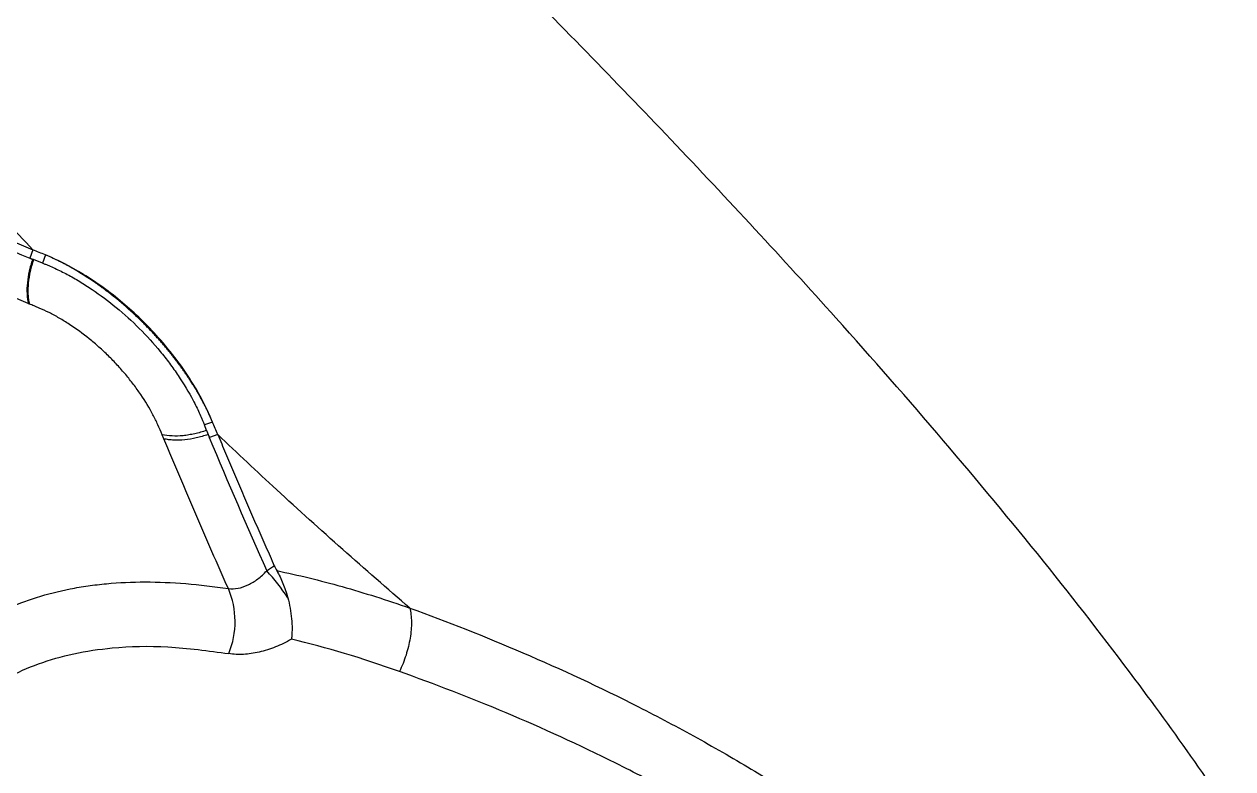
# Model space of a CAD drawing. Extents: x 527 to 611, y 788 to 934.
# Drawn here: x 543.259 to 548.113, y 818.186 to 821.177 of the extents above; entities that cross this region are included whole.
import ezdxf

# ---------------------------------------------------------------- set-up
doc = ezdxf.new("R2010")
doc.units = 0
doc.header["$MEASUREMENT"] = 0
doc.layers.add('1', color=4, linetype='Continuous')
doc.layers.add('GEOMETRY', color=4, linetype='Continuous', lineweight=25)

# ---------------------------------------------------------------- blocks, each defined once
blk = doc.blocks.new('2026_FLASH')
at = {"layer": 'GEOMETRY'}
for p, q in [((16.2148, 16.9572), (16.203, 16.9237)), ((16.203, 16.9237), (16.2135, 16.9188)), ((16.2536, 16.9036), (16.2174, 16.9175)), ((16.265, 16.9364), (16.2536, 16.9036)), ((16.1962, 16.7413), (16.2001, 16.7396)), ((16.9364, 16.265), (16.9036, 16.2536)), ((16.912, 16.2317), (16.9036, 16.2536)), ((16.9182, 16.215), (16.9237, 16.2028)), ((16.9572, 16.2147), (16.9235, 16.2028))]:
    blk.add_line(p, q, dxfattribs=at)
for centre, radius, start, end in [((16.4742, 15.0472), 0.9202, 33.8568, 42.3918), ((16.6878, 15.4638), 0.339, 337.7596, 22.9702)]:
    blk.add_arc(centre, radius, start, end, dxfattribs=at)
for points, knots in [([(30.6017, 16.0849), (30.566, 16.087), (30.4949, 16.091), (30.3889, 16.0968), (30.284, 16.1025), (30.1803, 16.1081), (30.0779, 16.1136), (29.9767, 16.1189), (29.8488, 16.1255), (29.6939, 16.1332), (29.517, 16.142), (29.3341, 16.1503), (28.9722, 16.168), (28.4201, 16.2062), (27.6978, 16.281), (26.9721, 16.3814), (26.3739, 16.4864), (25.8931, 16.5852), (25.5994, 16.6516), (25.3621, 16.7089), (25.2127, 16.7464), (25.0896, 16.7788), (24.9996, 16.8036), (24.9136, 16.8282), (24.6999, 16.8916), (24.3616, 17.0044), (23.9051, 17.1851), (23.4972, 17.3732), (23.1381, 17.5602), (22.8755, 17.711), (22.6715, 17.8367), (22.537, 17.9237), (22.4211, 18.0013), (22.322, 18.0688), (22.2256, 18.1362), (22.1272, 18.2058), (22.0228, 18.2804), (21.9065, 18.3649), (21.7786, 18.4596), (21.6268, 18.5744), (21.4552, 18.7077), (21.268, 18.8576), (20.9647, 19.1075), (20.5411, 19.4771), (20.0063, 19.9867), (19.486, 20.5306), (19, 21.0879), (18.5583, 21.6408), (18.2624, 22.0452), (18.0879, 22.2957), (18.0199, 22.395), (17.9595, 22.4843), (17.9059, 22.5651), (17.8584, 22.639), (17.8089, 22.7177), (17.7339, 22.8398), (17.6359, 23.0065), (17.5187, 23.2191), (17.3326, 23.5797), (17.0986, 24.1018), (16.9161, 24.6204), (16.812, 24.973), (16.7702, 25.1268), (16.7375, 25.2543), (16.7136, 25.35), (16.6938, 25.4315), (16.663, 25.5606), (16.6211, 25.7417), (16.5696, 25.9794), (16.4876, 26.3826), (16.3889, 26.9426), (16.3051, 27.546), (16.2614, 27.9337), (16.2443, 28.1008), (16.2391, 28.154), (16.2361, 28.1845), (16.2288, 28.2606), (16.2114, 28.4512), (16.1875, 28.7557), (16.1683, 29.0658), (16.1565, 29.3086), (16.1484, 29.4906), (16.1399, 29.6664), (16.1301, 29.8665), (16.1189, 30.0866), (16.1063, 30.3278), (16.0974, 30.4898), (16.0929, 30.5717)], [0, 0, 0, 0, 0.004744, 0.009435, 0.014072, 0.018652, 0.023174, 0.027637, 0.032039, 0.040074, 0.048081, 0.055361, 0.064133, 0.095663, 0.127765, 0.158712, 0.190679, 0.206241, 0.221989, 0.22944, 0.237632, 0.241792, 0.245786, 0.249614, 0.253278, 0.27438, 0.295304, 0.316089, 0.331755, 0.34699, 0.354705, 0.362308, 0.367399, 0.37249, 0.37758, 0.382381, 0.387831, 0.393931, 0.400681, 0.40808, 0.418158, 0.428325, 0.438583, 0.468132, 0.499774, 0.532431, 0.563759, 0.593756, 0.622418, 0.627529, 0.632638, 0.637746, 0.641264, 0.644997, 0.648947, 0.653113, 0.663274, 0.673599, 0.684092, 0.715088, 0.746654, 0.75443, 0.762264, 0.767118, 0.771342, 0.774936, 0.777897, 0.788412, 0.798855, 0.809224, 0.841464, 0.872321, 0.888225, 0.892211, 0.894205, 0.895202, 0.896199, 0.904176, 0.920173, 0.936103, 0.944884, 0.952084, 0.96004, 0.96806, 0.978483, 0.989135, 1, 1, 1, 1]), ([(22.0673, 12.6837), (22.0633, 12.6948), (22.0552, 12.7171), (22.0427, 12.751), (22.0299, 12.7853), (22.0167, 12.8199), (22.0031, 12.855), (21.9892, 12.8904), (21.9749, 12.9263), (21.946, 12.9979), (21.9008, 13.106), (21.8141, 13.3031), (21.6953, 13.5537), (21.5312, 13.8685), (21.3463, 14.192), (21.1354, 14.5305), (20.9018, 14.8767), (20.6173, 15.2697), (20.2762, 15.7083), (19.8727, 16.1941), (19.4819, 16.6394), (19.1142, 17.0424), (18.7797, 17.3986), (18.4375, 17.7536), (18.0902, 18.1052), (17.7382, 18.4533), (17.3825, 18.7965), (17.0259, 19.1318), (16.6222, 19.5004), (16.1762, 19.8923), (15.6904, 20.2962), (15.2531, 20.6361), (14.8623, 20.9185), (14.518, 21.1498), (14.1804, 21.3585), (13.8589, 21.5404), (13.5463, 21.7014), (13.2984, 21.8175), (13.1032, 21.9026), (12.989, 21.9501), (12.9038, 21.9842), (12.8472, 22.0064), (12.7917, 22.0276), (12.7375, 22.0479), (12.702, 22.0608), (12.6843, 22.0672)], [0, 0, 0, 0, 0.003847, 0.007719, 0.011616, 0.015536, 0.019482, 0.023452, 0.027447, 0.031466, 0.047253, 0.062938, 0.094861, 0.125497, 0.157333, 0.18811, 0.219602, 0.250699, 0.291698, 0.333286, 0.375767, 0.406605, 0.438001, 0.469012, 0.50038, 0.53185, 0.562999, 0.59438, 0.625247, 0.6679, 0.709493, 0.750303, 0.781218, 0.812575, 0.84329, 0.87534, 0.905692, 0.937544, 0.953077, 0.968703, 0.975133, 0.981478, 0.987738, 0.993912, 1, 1, 1, 1]), ([(16.2149, 16.9571), (16.1406, 17.0353), (15.9038, 17.2886), (15.6736, 17.5478), (15.5181, 17.7291)], [0.5386763, 0.5386763, 0.5386763, 0.5386763, 0.5625, 0.61526899, 0.61526899, 0.61526899, 0.61526899]), ([(17.4771, 11.8044), (17.4558, 11.8186), (17.4132, 11.8469), (17.3495, 11.8896), (17.286, 11.9326), (17.2227, 11.9758), (17.1596, 12.0192), (17.0967, 12.0629), (17.0339, 12.1068), (16.9713, 12.1509), (16.909, 12.1952), (16.8468, 12.2398), (16.7847, 12.2846), (16.7229, 12.3296), (16.6613, 12.3749), (16.5998, 12.4203), (16.5386, 12.466), (16.4775, 12.5119), (16.4166, 12.558), (16.3559, 12.6044), (16.2954, 12.6509), (16.2351, 12.6977), (16.175, 12.7447), (16.1151, 12.7919), (16.0554, 12.8393), (15.9959, 12.8869), (15.9365, 12.9348), (15.8774, 12.9828), (15.8184, 13.0311), (15.7597, 13.0795), (15.7011, 13.1282), (15.6428, 13.1771), (15.5846, 13.2262), (15.5267, 13.2755), (15.4689, 13.325), (15.4114, 13.3747), (15.354, 13.4246), (15.2969, 13.4747), (15.2399, 13.525), (15.1832, 13.5755), (15.1266, 13.6262), (15.0703, 13.6771), (15.0141, 13.7282), (14.9582, 13.7795), (14.9025, 13.831), (14.847, 13.8827), (14.7917, 13.9346), (14.7366, 13.9867), (14.6817, 14.039), (14.627, 14.0915), (14.5725, 14.1441), (14.5183, 14.197), (14.4642, 14.25), (14.4104, 14.3033), (14.3351, 14.3782), (14.2388, 14.4753), (14.122, 14.5951), (14.0061, 14.7159), (13.8912, 14.8377), (13.7772, 14.9605), (13.6641, 15.0843), (13.5521, 15.2091), (13.441, 15.3349), (13.3309, 15.4617), (13.2218, 15.5894), (13.1137, 15.7182), (13.0066, 15.8479), (12.9005, 15.9785), (12.7955, 16.1101), (12.6915, 16.2426), (12.5885, 16.3761), (12.4867, 16.5105), (12.3859, 16.6458), (12.2861, 16.7821), (12.1875, 16.9192), (12.09, 17.0573), (11.9936, 17.1963), (11.8982, 17.3361), (11.8356, 17.43), (11.8043, 17.4769)], [0, 0, 0, 0, 0.0095281, 0.0190519, 0.0285714, 0.0380866, 0.0475976, 0.0571045, 0.0666072, 0.0761059, 0.0856006, 0.0950913, 0.1045781, 0.1140609, 0.1235399, 0.133015, 0.1424863, 0.1519538, 0.1614177, 0.1708779, 0.1803345, 0.1897875, 0.199237, 0.208683, 0.2181256, 0.2275647, 0.2370005, 0.2464329, 0.2558621, 0.265288, 0.2747107, 0.2841302, 0.2935466, 0.3029599, 0.3123702, 0.3217775, 0.3311818, 0.3405832, 0.3499818, 0.3593775, 0.3687704, 0.3781605, 0.3875479, 0.3969327, 0.4063148, 0.4156943, 0.4250713, 0.4344458, 0.4438178, 0.4531873, 0.4625545, 0.4719193, 0.4812817, 0.4906419, 0.4999999, 0.5206722, 0.5413554, 0.5620498, 0.582756, 0.6034742, 0.6242049, 0.6449486, 0.6657058, 0.6864767, 0.707262, 0.7280619, 0.748877, 0.7697077, 0.7905544, 0.8114175, 0.8322976, 0.8531951, 0.8741103, 0.8950438, 0.9159959, 0.9369671, 0.957958, 0.9789688, 1, 1, 1, 1]), ([(15.6883, 17.1842), (15.7135, 17.1731), (15.7637, 17.1508), (15.8391, 17.1176), (15.9144, 17.0848), (15.9896, 17.0524), (16.0647, 17.0203), (16.1397, 16.9886), (16.1898, 16.9676), (16.2148, 16.9572)], [0, 0, 0, 0, 0.144569, 0.288565, 0.431989, 0.574843, 0.717129, 0.858847, 1, 1, 1, 1]), ([(16.1962, 16.7413), (16.0952, 16.7833), (15.9947, 16.8259), (15.7946, 16.9121), (15.695, 16.9557), (15.596, 16.9999)], [0, 0, 0, 0, 0.5, 0.5, 1, 1, 1, 1]), ([(16.2135, 16.9188), (16.208, 16.903), (16.199, 16.8714), (16.1939, 16.8404), (16.1909, 16.8096), (16.1905, 16.7949), (16.1915, 16.7739), (16.192, 16.7671), (16.1933, 16.7572), (16.1938, 16.7539), (16.1949, 16.7474), (16.1955, 16.7443), (16.1962, 16.7413)], [0, 0, 0, 0, 0.25, 0.5, 0.5, 0.75, 0.75, 0.875, 0.875, 0.9375, 0.9375, 1, 1, 1, 1]), ([(16.2175, 16.9178), (16.2119, 16.9019), (16.2074, 16.8861), (16.2003, 16.8546), (16.1978, 16.839), (16.1948, 16.8082), (16.1944, 16.7935), (16.1953, 16.7724), (16.1959, 16.7656), (16.1972, 16.7556), (16.1977, 16.7523), (16.1988, 16.7458), (16.1994, 16.7427), (16.2001, 16.7396)], [0, 0, 0, 0, 0.25, 0.25, 0.5, 0.5, 0.75, 0.75, 0.875, 0.875, 0.9375, 0.9375, 1, 1, 1, 1]), ([(16.2028, 16.9233), (16.2028, 16.9233), (16.2028, 16.9233), (16.2028, 16.9233), (16.2064, 16.9218), (16.2099, 16.9203), (16.2135, 16.9188)], [-0.00000006, -0.00000006, -0.00000006, -0.00000006, 0, 0, 0, 0.0003504678, 0.0003504678, 0.0003504678, 0.0003504678]), ([(16.2536, 16.9036), (16.2577, 16.902), (16.2618, 16.9004), (16.27, 16.8971), (16.2823, 16.892), (16.2947, 16.8866), (16.3194, 16.8752), (16.336, 16.867), (16.3693, 16.8493), (16.386, 16.8398), (16.4195, 16.8196), (16.4362, 16.809), (16.4857, 16.7756), (16.518, 16.7514), (16.5814, 16.6991), (16.6125, 16.6708), (16.6719, 16.6114), (16.6997, 16.5807), (16.7387, 16.5334), (16.7513, 16.5174), (16.7756, 16.4849), (16.7873, 16.4684), (16.8209, 16.4185), (16.8408, 16.3853), (16.8671, 16.3358), (16.8752, 16.3193), (16.8865, 16.2946), (16.8902, 16.2864), (16.8953, 16.2741), (16.897, 16.27), (16.9003, 16.2618), (16.902, 16.2577), (16.9035, 16.2536)], [0, 0, 0, 0, 0.015625, 0.015625, 0.03125, 0.0625, 0.0625, 0.125, 0.125, 0.1875, 0.1875, 0.25, 0.25, 0.375, 0.375, 0.5, 0.5, 0.625, 0.625, 0.6875, 0.6875, 0.75, 0.75, 0.875, 0.875, 0.9375, 0.9375, 0.96875, 0.96875, 0.984375, 0.984375, 1, 1, 1, 1]), ([(16.9363, 16.265), (16.9345, 16.2694), (16.9308, 16.278), (16.925, 16.2911), (16.919, 16.3042), (16.9127, 16.3173), (16.9061, 16.3305), (16.8992, 16.3437), (16.8922, 16.3569), (16.8848, 16.3701), (16.8772, 16.3834), (16.8694, 16.3966), (16.8613, 16.4098), (16.853, 16.4231), (16.8445, 16.4363), (16.8357, 16.4495), (16.8267, 16.4627), (16.8175, 16.4758), (16.8081, 16.4889), (16.7984, 16.502), (16.7886, 16.515), (16.7786, 16.528), (16.7683, 16.5409), (16.7579, 16.5537), (16.7473, 16.5664), (16.7365, 16.5791), (16.7256, 16.5917), (16.7145, 16.6041), (16.7032, 16.6165), (16.6918, 16.6288), (16.6802, 16.6409), (16.6685, 16.6529), (16.6567, 16.6648), (16.6447, 16.6766), (16.6326, 16.6882), (16.6204, 16.6996), (16.6081, 16.7109), (16.5957, 16.722), (16.5832, 16.733), (16.5706, 16.7438), (16.5579, 16.7545), (16.5451, 16.7649), (16.5323, 16.7752), (16.5194, 16.7853), (16.5064, 16.7952), (16.4934, 16.8049), (16.4803, 16.8143), (16.4631, 16.8265), (16.4419, 16.8409), (16.4165, 16.8573), (16.3911, 16.8728), (16.3657, 16.8874), (16.3403, 16.9011), (16.3151, 16.9139), (16.2899, 16.9257), (16.2733, 16.9328), (16.265, 16.9363)], [0, 0, 0, 0, 0.016338, 0.032669, 0.048992, 0.06531, 0.081622, 0.09793, 0.114235, 0.130536, 0.146835, 0.163133, 0.17943, 0.195727, 0.212025, 0.228323, 0.244624, 0.260928, 0.277235, 0.293544, 0.309856, 0.326169, 0.342484, 0.3588, 0.375115, 0.39143, 0.407744, 0.424056, 0.440366, 0.456672, 0.472975, 0.489275, 0.50557, 0.52186, 0.538148, 0.554433, 0.570716, 0.586997, 0.603277, 0.619558, 0.635838, 0.652119, 0.6684, 0.684684, 0.700969, 0.717257, 0.733548, 0.749842, 0.781083, 0.812337, 0.8436, 0.874871, 0.906146, 0.937426, 0.96871, 1, 1, 1, 1]), ([(16.9364, 16.2651), (16.916, 16.3151), (16.8573, 16.4306), (16.7319, 16.5989), (16.5774, 16.749), (16.4201, 16.8625), (16.315, 16.9161), (16.2651, 16.9364)], [0.48750541, 0.48750541, 0.48750541, 0.48750541, 0.49219105, 0.49805042, 0.50293323, 0.50781605, 0.51249813, 0.51249813, 0.51249813, 0.51249813]), ([(16.7337, 16.2144), (16.7282, 16.2277), (16.7228, 16.2411), (16.7107, 16.268), (16.7041, 16.2814), (16.6827, 16.3218), (16.6663, 16.3489), (16.6386, 16.3896), (16.6288, 16.4031), (16.6087, 16.4297), (16.5982, 16.4428), (16.5766, 16.4687), (16.5654, 16.4814), (16.5423, 16.5065), (16.5303, 16.5189), (16.5056, 16.5431), (16.493, 16.555), (16.4674, 16.5777), (16.4544, 16.5887), (16.4152, 16.6203), (16.3885, 16.6398), (16.3477, 16.6665), (16.334, 16.6749), (16.3068, 16.6906), (16.2933, 16.698), (16.2665, 16.7114), (16.2531, 16.7176), (16.2332, 16.726), (16.2266, 16.7287), (16.2133, 16.7341), (16.2067, 16.7369), (16.2001, 16.7396)], [0, 0, 0, 0, 0.0625, 0.0625, 0.125, 0.125, 0.25, 0.25, 0.3125, 0.3125, 0.375, 0.375, 0.4375, 0.4375, 0.5, 0.5, 0.5625, 0.5625, 0.625, 0.625, 0.75, 0.75, 0.8125, 0.8125, 0.875, 0.875, 0.9375, 0.9375, 0.96875, 0.96875, 1, 1, 1, 1]), ([(16.912, 16.2317), (16.8961, 16.2262), (16.8803, 16.2217), (16.8567, 16.2164), (16.8488, 16.2149), (16.8332, 16.2123), (16.8253, 16.2113), (16.8025, 16.2091), (16.7878, 16.2086), (16.7596, 16.2099), (16.746, 16.2116), (16.7337, 16.2144)], [0, 0, 0, 0, 0.25, 0.25, 0.375, 0.375, 0.5, 0.5, 0.75, 0.75, 1, 1, 1, 1]), ([(16.7406, 16.1978), (16.7387, 16.2022), (16.7369, 16.2066), (16.7351, 16.211), (16.7347, 16.2121), (16.7342, 16.2132), (16.7337, 16.2144)], [0, 0, 0, 0, 0.0004336194, 0.0004336194, 0.0004336194, 0.0005446665, 0.0005446665, 0.0005446665, 0.0005446665]), ([(16.9182, 16.215), (16.9023, 16.2095), (16.8865, 16.2051), (16.8552, 16.198), (16.8397, 16.1955), (16.8089, 16.1925), (16.7942, 16.1921), (16.7732, 16.1931), (16.7664, 16.1936), (16.7565, 16.1949), (16.7532, 16.1954), (16.7467, 16.1965), (16.7436, 16.1971), (16.7406, 16.1978)], [0, 0, 0, 0, 0.25, 0.25, 0.5, 0.5, 0.75, 0.75, 0.875, 0.875, 0.9375, 0.9375, 1, 1, 1, 1]), ([(16.912, 16.2317), (16.9125, 16.2305), (16.913, 16.2292), (16.9135, 16.228), (16.9169, 16.2196), (16.9203, 16.2112), (16.9237, 16.2029)], [0.000714362, 0.000714362, 0.000714362, 0.000714362, 0.0008368149, 0.0008368149, 0.0008368149, 0.0016637612, 0.0016637612, 0.0016637612, 0.0016637612]), ([(16.9182, 16.215), (16.9199, 16.2109), (16.9216, 16.2068), (16.9233, 16.2027), (16.9233, 16.2027), (16.9233, 16.2027), (16.9233, 16.2027)], [0, 0, 0, 0, 0.0004065718, 0.0004065718, 0.0004065718, 0.0004066318, 0.0004066318, 0.0004066318, 0.0004066318]), ([(17.7286, 15.5183), (17.5476, 15.6735), (17.2886, 15.9037), (17.0355, 16.1403), (16.9572, 16.2147)], [0.38481227, 0.38481227, 0.38481227, 0.38481227, 0.4375, 0.46135848, 0.46135848, 0.46135848, 0.46135848]), ([(16.9573, 16.2146), (16.9677, 16.1897), (16.9886, 16.1396), (17.0204, 16.0647), (17.0524, 15.9896), (17.0849, 15.9144), (17.1176, 15.8391), (17.1508, 15.7637), (17.1731, 15.7135), (17.1843, 15.6883)], [0, 0, 0, 0, 0.141114, 0.282806, 0.425079, 0.567933, 0.711371, 0.855392, 1, 1, 1, 1]), ([(16.9999, 15.5961), (16.9556, 15.6953), (16.9119, 15.7951), (16.8255, 15.9957), (16.7827, 16.0965), (16.7406, 16.1978)], [0, 0, 0, 0, 0.5, 0.5, 1, 1, 1, 1]), ([(16.9999, 15.5961), (17.0127, 15.5946), (17.0257, 15.5952), (17.0523, 15.6003), (17.066, 15.605), (17.0925, 15.6176), (17.1054, 15.6255), (17.1304, 15.6445), (17.1425, 15.6555), (17.1538, 15.6676)], [0, 0, 0, 0, 0.25, 0.25, 0.5, 0.5, 0.75, 0.75, 1, 1, 1, 1]), ([(17.1944, 15.6684), (17.2035, 15.6525), (17.2117, 15.6354), (17.2227, 15.6081), (17.2262, 15.5986), (17.2327, 15.5794), (17.2357, 15.5696), (17.2383, 15.5598)], [0, 0, 0, 0, 0.5, 0.5, 0.75, 0.75, 1, 1, 1, 1]), ([(17.1944, 15.6684), (17.28, 15.6508), (17.3672, 15.6294), (17.5453, 15.5793), (17.636, 15.5506), (17.7286, 15.5183)], [0, 0, 0, 0, 0.5, 0.5, 1, 1, 1, 1]), ([(17.5003, 11.8615), (17.3645, 11.9452), (17.2345, 12.0336), (16.9853, 12.2192), (16.8661, 12.3163), (16.6953, 12.4684), (16.6397, 12.5202), (16.5584, 12.5995), (16.5316, 12.6262), (16.4792, 12.6799), (16.4535, 12.7068), (16.3274, 12.8419), (16.2346, 12.9516), (16.0647, 13.174), (15.9877, 13.2868), (15.9016, 13.4297), (15.8849, 13.4583), (15.8529, 13.5152), (15.8375, 13.5436), (15.7931, 13.6286), (15.7659, 13.6849), (15.6914, 13.853), (15.6512, 13.9638), (15.6128, 14.1005), (15.6057, 14.1278), (15.5928, 14.1821), (15.587, 14.2092), (15.5713, 14.2899), (15.5634, 14.3426), (15.5473, 14.4975), (15.5464, 14.5966), (15.5598, 14.7384), (15.5666, 14.7846), (15.5806, 14.852), (15.5859, 14.8741), (15.5977, 14.9178), (15.6043, 14.9393), (15.6398, 15.0444), (15.6773, 15.1213), (15.77, 15.2602), (15.8252, 15.3223), (15.9053, 15.3901), (15.922, 15.4032), (15.9562, 15.4283), (15.9738, 15.4402), (16.0279, 15.4743), (16.0657, 15.4948), (16.1847, 15.5494), (16.2711, 15.5768), (16.3881, 15.5999), (16.4119, 15.6039), (16.4606, 15.6108), (16.4854, 15.6137), (16.561, 15.6207), (16.6127, 15.623), (16.7718, 15.6231), (16.8831, 15.614), (16.9999, 15.5961)], [0, 0, 0, 0, 0.0625, 0.0625, 0.125, 0.125, 0.15625, 0.15625, 0.171875, 0.171875, 0.1875, 0.1875, 0.25, 0.25, 0.3125, 0.3125, 0.328125, 0.328125, 0.34375, 0.34375, 0.375, 0.375, 0.4375, 0.4375, 0.453125, 0.453125, 0.46875, 0.46875, 0.5, 0.5, 0.5625, 0.5625, 0.59375, 0.59375, 0.609375, 0.609375, 0.625, 0.625, 0.6875, 0.6875, 0.75, 0.75, 0.765625, 0.765625, 0.78125, 0.78125, 0.8125, 0.8125, 0.875, 0.875, 0.890625, 0.890625, 0.90625, 0.90625, 0.9375, 0.9375, 1, 1, 1, 1]), ([(17.2383, 15.5598), (17.246, 15.5319), (17.2511, 15.5038), (17.255, 15.4614), (17.2556, 15.4473), (17.2555, 15.4267), (17.2553, 15.4199), (17.2546, 15.4064), (17.2541, 15.3996), (17.2534, 15.3931)], [0, 0, 0, 0, 0.5, 0.5, 0.75, 0.75, 0.875, 0.875, 1, 1, 1, 1]), ([(17.7286, 15.5183), (17.7326, 15.5016), (17.7348, 15.4827), (17.7352, 15.4418), (17.7334, 15.4199), (17.7261, 15.375), (17.7205, 15.3519), (17.7061, 15.3066), (17.6972, 15.2842), (17.6871, 15.2632)], [0, 0, 0, 0, 0.25, 0.25, 0.5, 0.5, 0.75, 0.75, 1, 1, 1, 1]), ([(17.7286, 15.5183), (17.8777, 15.464), (18.0293, 15.4044), (18.336, 15.2727), (18.4912, 15.2006), (18.6866, 15.1013), (18.7258, 15.081), (18.8042, 15.0394), (18.8435, 15.0181), (18.9606, 14.9534), (19.0378, 14.9088), (19.267, 14.771), (19.4165, 14.6735), (19.6354, 14.5183), (19.7074, 14.4651), (19.8498, 14.3558), (19.9193, 14.3004), (20.1231, 14.1329), (20.2526, 14.0192), (20.4378, 13.8461), (20.498, 13.788), (20.5862, 13.7004), (20.6152, 13.6712), (20.6721, 13.6129), (20.7001, 13.5838), (20.8373, 13.439), (20.9393, 13.3247), (21.0341, 13.2129)], [0, 0, 0, 0, 0.125, 0.125, 0.25, 0.25, 0.28125, 0.28125, 0.3125, 0.3125, 0.375, 0.375, 0.5, 0.5, 0.5625, 0.5625, 0.625, 0.625, 0.75, 0.75, 0.8125, 0.8125, 0.84375, 0.84375, 0.875, 0.875, 1, 1, 1, 1]), ([(17.2534, 15.3931), (17.232, 15.381), (17.2104, 15.3705), (17.1672, 15.3532), (17.1456, 15.3463), (17.1022, 15.3363), (17.0811, 15.3333), (17.0403, 15.3313), (17.0206, 15.3323), (17.0016, 15.3355)], [0, 0, 0, 0, 0.25, 0.25, 0.5, 0.5, 0.75, 0.75, 1, 1, 1, 1]), ([(15.6769, 14.616), (15.6824, 14.646), (15.697, 14.7255), (15.7417, 14.8416), (15.8083, 14.9656), (15.8944, 15.0753), (15.996, 15.1675), (16.1105, 15.241), (16.2368, 15.2974), (16.3774, 15.3376), (16.5493, 15.3632), (16.7548, 15.3685), (16.9189, 15.3465), (17.0016, 15.3355)], [0, 0, 0, 0, 0.053762, 0.142925, 0.232086, 0.324096, 0.416105, 0.501492, 0.58688, 0.674862, 0.762846, 0.880627, 1, 1, 1, 1]), ([(20.8113, 13.0928), (20.7222, 13.1979), (20.6266, 13.3057), (20.4976, 13.4424), (20.4714, 13.4698), (20.4179, 13.5249), (20.3906, 13.5526), (20.3077, 13.6355), (20.251, 13.6906), (20.0766, 13.8545), (19.9545, 13.9624), (19.762, 14.1212), (19.6963, 14.1736), (19.5615, 14.2774), (19.4933, 14.3278), (19.2859, 14.4747), (19.1442, 14.5666), (18.9267, 14.6962), (18.8534, 14.738), (18.7422, 14.7986), (18.7049, 14.8185), (18.6304, 14.8574), (18.5932, 14.8764), (18.4078, 14.969), (18.2609, 15.0359), (17.9708, 15.1579), (17.8276, 15.213), (17.6871, 15.2632)], [0, 0, 0, 0, 0.125, 0.125, 0.15625, 0.15625, 0.1875, 0.1875, 0.25, 0.25, 0.375, 0.375, 0.4375, 0.4375, 0.5, 0.5, 0.625, 0.625, 0.6875, 0.6875, 0.71875, 0.71875, 0.75, 0.75, 0.875, 0.875, 1, 1, 1, 1])]:
    blk.add_open_spline(points, degree=3, knots=knots, dxfattribs=at)
for points in [[(15.6675, 17.1538), (15.8443, 17.0753), (16.0229, 16.9987), (16.2028, 16.9233)], [(16.265, 16.9364), (16.2482, 16.9433), (16.2315, 16.9503), (16.2148, 16.9572)], [(16.203, 16.9237), (16.2078, 16.9217), (16.2126, 16.9198), (16.2175, 16.9178)], [(16.9572, 16.2147), (16.9503, 16.2314), (16.9433, 16.2482), (16.9364, 16.265)], [(16.9233, 16.2027), (16.9986, 16.0228), (17.0753, 15.8443), (17.1538, 15.6676)], [(17.1538, 15.6676), (17.1639, 15.6745), (17.1741, 15.6815), (17.1843, 15.6884)], [(17.1842, 15.6883), (17.1872, 15.6817), (17.1905, 15.6751), (17.1944, 15.6684)], [(17.6871, 15.2632), (17.5378, 15.3165), (17.3933, 15.3599), (17.2534, 15.3931)]]:
    blk.add_open_spline(points, degree=3, dxfattribs=at)

msp = doc.modelspace()

# ---------------------------------------------------------------- block references
at = {"layer": '1'}
msp.add_blockref('2026_FLASH', (527.0792, 803.3138), dxfattribs=at)

doc.saveas('drawing.dxf')
